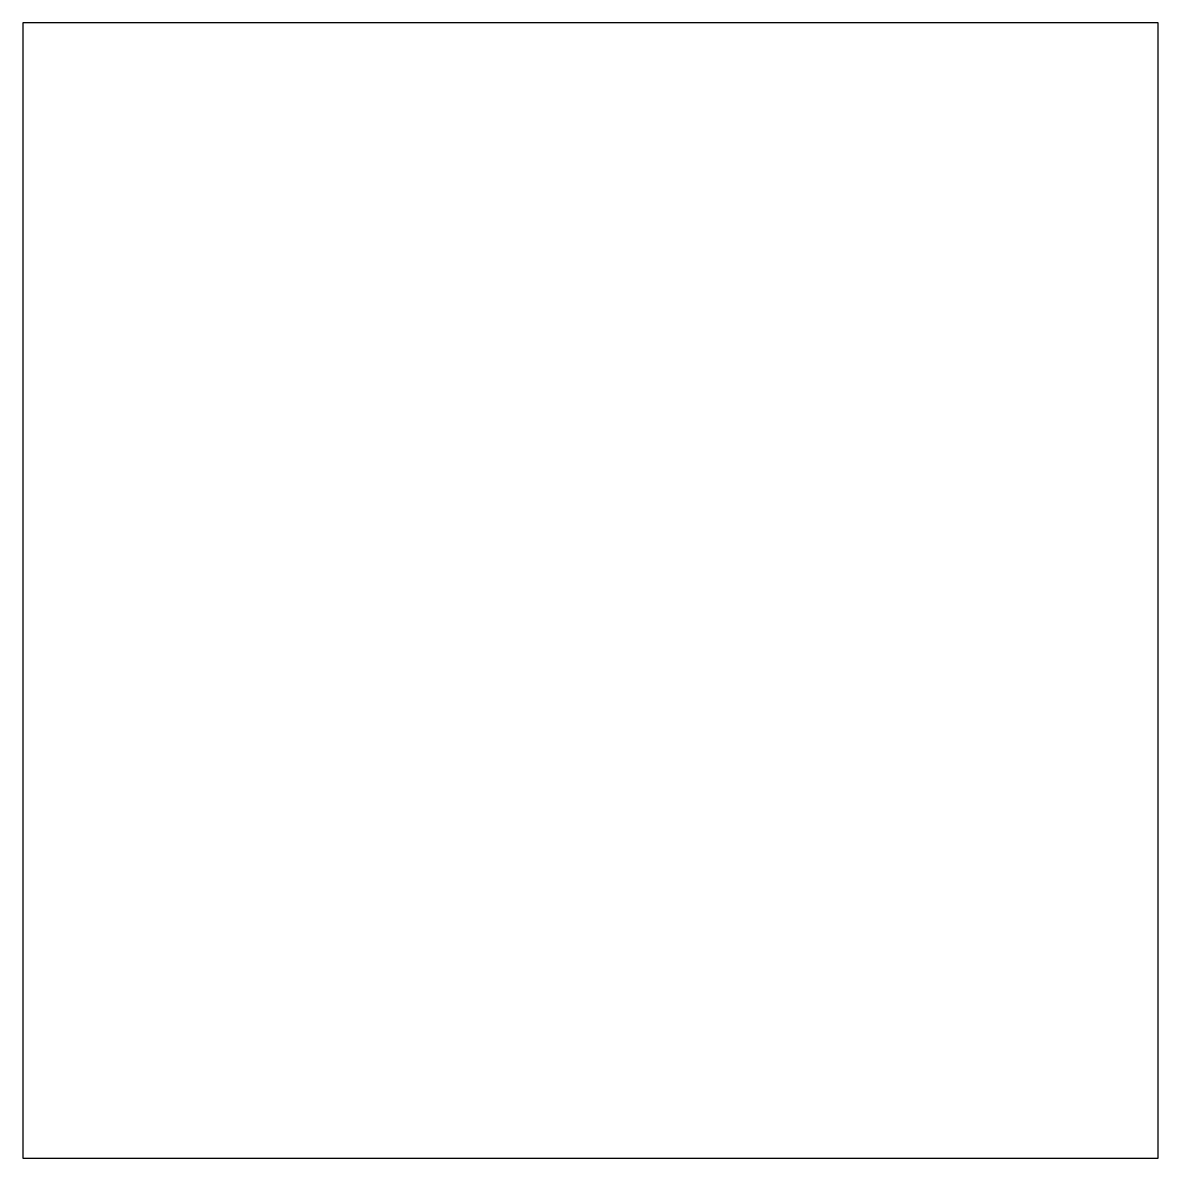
# Model space of a CAD drawing. Header units: millimetres. Extents: x 0 to 50, y 0 to 50.
import ezdxf

# ---------------------------------------------------------------- set-up
doc = ezdxf.new("R2010")
doc.units = ezdxf.units.MM
doc.linetypes.add('K5LT_BASIC', pattern=[0])

# ---------------------------------------------------------------- blocks, each defined once
blk = doc.blocks.new('U0')
at = {"color": 5, "linetype": 'K5LT_BASIC', "true_color": 0x0000ff}
for p, q in [((50, 50), (0, 50)), ((0, 50), (0, 0)), ((50, 0), (50, 50)), ((0, 0), (50, 0))]:
    blk.add_line(p, q, dxfattribs=at)

msp = doc.modelspace()

# ---------------------------------------------------------------- block references
msp.add_blockref('U0', (0, 0))

doc.saveas('drawing.dxf')
